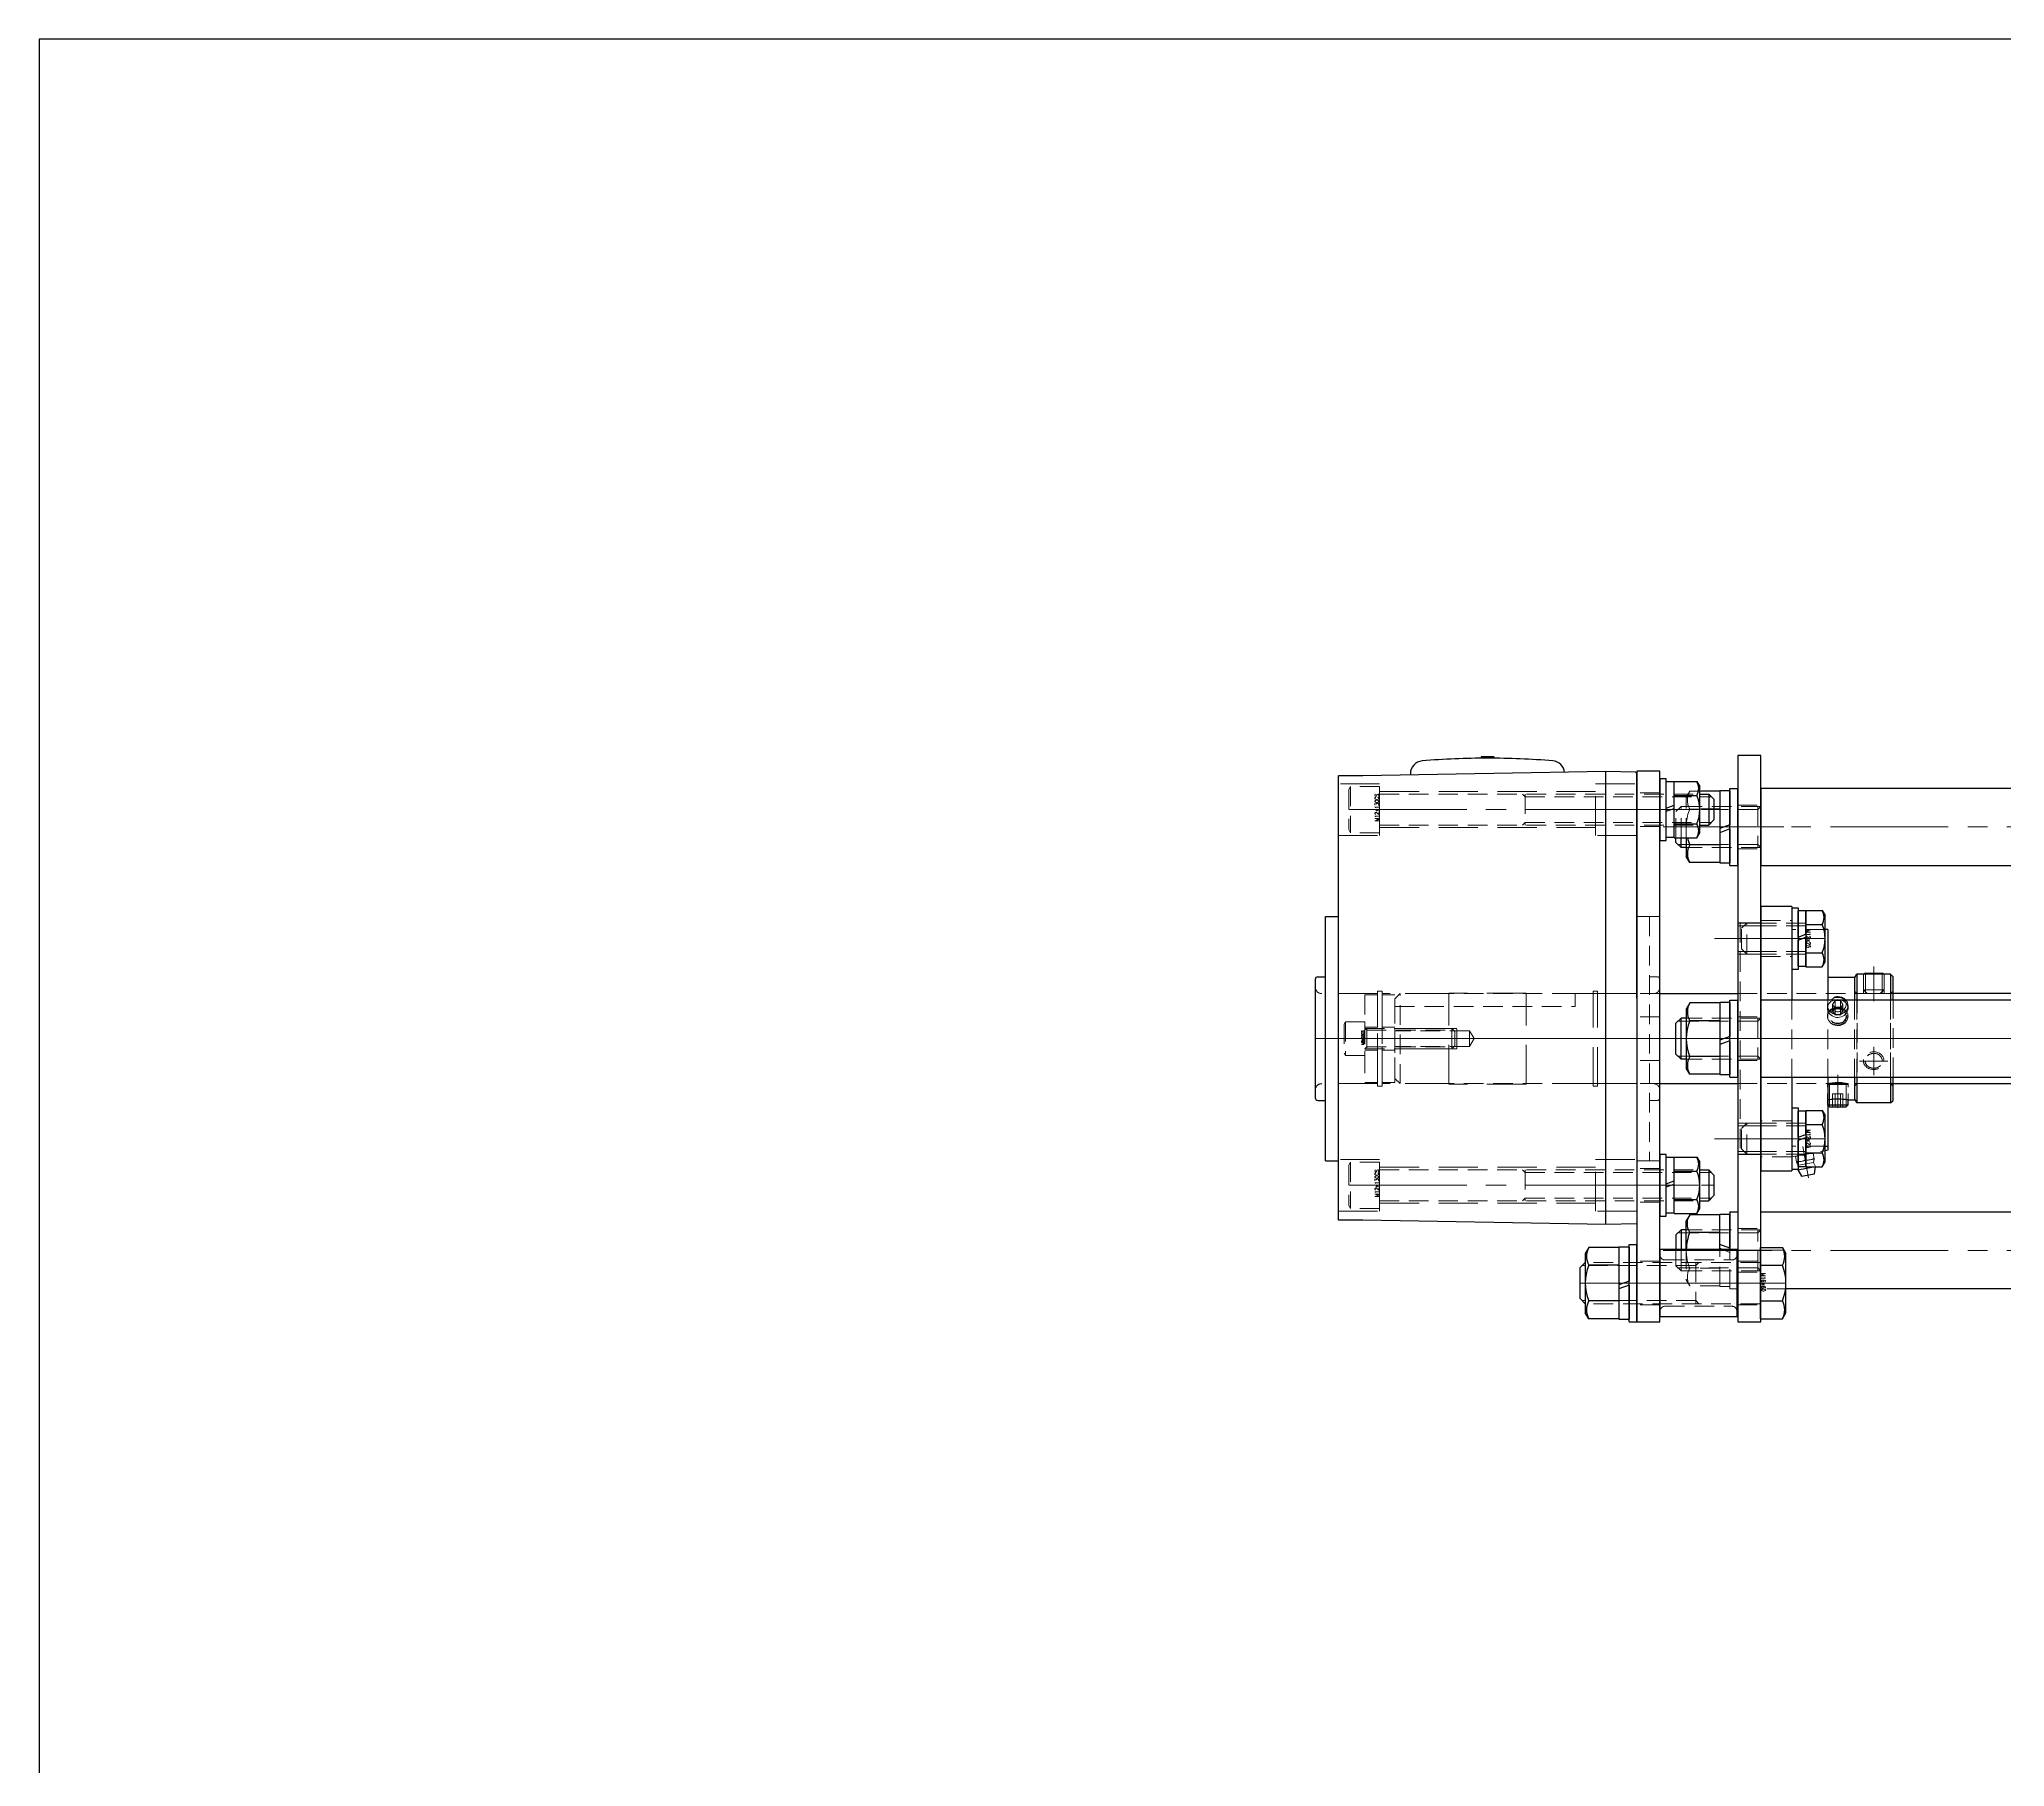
# Model space of a CAD drawing. Header units: millimetres. Extents: x 0 to 38884, y -3675 to 8056.
# Drawn here: x 24465 to 25230, y 7385 to 8056 of the extents above; entities that cross this region are included whole.
import ezdxf

# ---------------------------------------------------------------- set-up
doc = ezdxf.new("R2010")
doc.units = ezdxf.units.MM
doc.header["$LTSCALE"] = 2.4
for name, pattern in [('CENTER2', [28.575, 19.05, -3.175, 3.175, -3.175]), ('Dashed', [2, 1, -1]), ('HIDDEN', [9.525, 6.35, -3.175]), ('HIDDEN2', [4.7625, 3.175, -1.5875])]:
    doc.linetypes.add(name, pattern=pattern)
for name, color, linetype, lineweight in [('01_外形線', 7, 'Continuous', 25), ('02_細線', 5, 'Continuous', 13), ('03_かくれ線', 6, 'HIDDEN2', 13), ('04_中心線', 1, 'CENTER2', 9)]:
    doc.layers.add(name, color=color, linetype=linetype, lineweight=lineweight)
doc.styles.add('寸法用', font='simplex.shx', dxfattribs={"width": 0.8, "bigfont": '@extfont2.shx'})

# ---------------------------------------------------------------- blocks, each defined once
blk = doc.blocks.new('GM-SHYF-RH 0.4kW、1／160、＊＊V、60Hzc_1')
at = {"color": 0}
for p, q in [((0, 72.01), (12, 72.22)), ((0, -15.77), (0, 72.01)), ((12, 72.22), (12, -15.77)), ((12, 72.22), (106.5, 70.57)), ((106.5, 70.57), (116, 70.57)), ((116, 70.57), (116, -15.77)), ((121, 47.5), (116, 47.5)), ((121, 47.5), (121, -47.5)), ((124, 24), (121, 24)), ((125, -23), (125, 23)), ((0, -15.77), (0, -103.05)), ((12, -15.77), (12, -103.76)), ((116, -15.77), (116, -102.11)), ((124, -24), (121, -24)), ((121, -47.5), (116, -47.5)), ((0, -103.05), (0.5, -103.56)), ((0.5, -103.56), (12, -103.76)), ((12, -103.76), (106.5, -102.11)), ((88, -102.94), (88, -102.44)), ((106.5, -102.11), (116, -102.11)), ((55.5, -109.5), (55.5, -108.99)), ((55.5, -109.5), (60.5, -109.5)), ((60.5, -109.5), (60.5, -108.99))]:
    blk.add_line(p, q, dxfattribs=at)
for centre, radius, start, end in [((124, 23), 1, 0, 90), ((124, -23), 1, 270, 0), ((33, -102.94), 5, 186.2447, 265.13859), ((83, -102.94), 5, 274.86141, 0), ((58, 191), 300, 265.13859, 270), ((58, 191), 300, 270, 274.86141)]:
    blk.add_arc(centre, radius, start, end, dxfattribs=at)
at = {"layer": '03_かくれ線', "linetype": 'HIDDEN'}
for p, q in [((0, 67), (16, 67)), ((16, 67), (16, 47)), ((16, 64), (100, 64)), ((116, 67), (100, 67)), ((100, 67), (100, 47)), ((16, 47), (0, 47)), ((16, 50), (100, 50)), ((100, 47), (116, 47)), ((15.25, 17.5), (-6.5, 17.5)), ((17, 18.5), (15.25, 18.5)), ((15.25, 18.5), (15.25, -18.5)), ((17, 18.5), (17, -18.5)), ((17, 17.5), (43, 17.5)), ((43, 17.7), (73, 17.7)), ((43, 17.7), (43, -17.7)), ((73, 17.7), (73, -17.7)), ((73, 17.5), (99, 17.5)), ((99, 18.5), (100.75, 18.5)), ((99, 18.5), (99, -18.5)), ((100.75, 18.5), (100.75, -18.5)), ((100.75, 17.5), (122.5, 17.5)), ((15.25, -17.5), (-6.5, -17.5)), ((17, -18.5), (15.25, -18.5)), ((17, -17.5), (43, -17.5)), ((43, -17.7), (73, -17.7)), ((73, -17.5), (99, -17.5)), ((99, -18.5), (100.75, -18.5)), ((100.75, -17.5), (122.5, -17.5)), ((0, -79), (16, -79)), ((16, -79), (16, -99)), ((16, -82), (100, -82)), ((116, -79), (100, -79)), ((100, -79), (100, -99)), ((16, -99), (0, -99)), ((16, -96), (100, -96)), ((100, -99), (116, -99))]:
    blk.add_line(p, q, dxfattribs=at)
at = {"layer": '03_かくれ線'}
for p, q in [((-5, -47.5), (-5, 47.5)), ((-5, 47.5), (0, 47.5)), ((-9, -23), (-9, 23)), ((-8, 24), (-5, 24)), ((-8, -24), (-5, -24)), ((-5, -47.5), (0, -47.5))]:
    blk.add_line(p, q, dxfattribs=at)
for centre, start, end in [((-8, 23), 90, 180), ((-8, -23), 180, 270)]:
    blk.add_arc(centre, 1, start, end, dxfattribs=at)
at = {"layer": '03_かくれ線', "linetype": 'HIDDEN'}
for centre, start, end in [((-6.5, 20), 180, 270), ((122.5, 20), 270, 0), ((-6.5, -20), 90, 180), ((122.5, -20), 0, 90)]:
    blk.add_arc(centre, 2.5, start, end, dxfattribs=at)
at = {"layer": '04_中心線', "linetype": 'CENTER2'}
for p, q in [((-2.54, 57), (118.76, 57)), ((-2.54, -89), (118.76, -89))]:
    blk.add_line(p, q, dxfattribs=at)
at = {"layer": '04_中心線'}
blk.add_line((125, 0), (-9, 0), dxfattribs=at)

msp = doc.modelspace()

# ---------------------------------------------------------------- linework, layer by layer
for p, q in [((25095.4622, 7685.3315), (25125.7122, 7685.3315)), ((25248.3122, 7685.3315), (25186.1122, 7685.3315)), ((25095.4622, 7650.3311), (25125.7122, 7650.3311)), ((25186.1122, 7650.3311), (25248.3122, 7650.3311)), ((25134.7122, 7570.5502), (25134.7122, 7600.5502)), ((25134.7122, 7600.5502), (25284.7122, 7600.5502)), ((25284.7122, 7570.5502), (25144.7122, 7570.5502))]:
    msp.add_line(p, q)
for points in [[(25086.4622, 7771.8311), (25086.4622, 7557.8311), (25095.4622, 7557.8311), (25095.4622, 7771.8311)], [(25086.4622, 7771.8311), (25086.4622, 7557.8311), (25095.4622, 7557.8311), (25095.4622, 7771.8311)], [(25125.7122, 7777.8311), (25125.7122, 7557.8311), (25134.7122, 7557.8311), (25134.7122, 7777.8311)], [(25097.9612, 7768.8311), (25095.4612, 7768.8311), (25095.4612, 7744.8311), (25097.9612, 7744.8311)], [(25284.7122, 7765.095), (25134.7122, 7765.095), (25134.7122, 7735.095), (25284.7122, 7735.095)], [(25284.7122, 7682.8226), (25134.7122, 7682.8226), (25134.7122, 7652.8226), (25284.7122, 7652.8226)], [(25097.9622, 7622.8311), (25095.4622, 7622.8311), (25095.4622, 7598.8311), (25097.9622, 7598.8311)], [(25095.4622, 7559.8311), (25125.4622, 7559.8311), (25125.4622, 7585.8311), (25095.4622, 7585.8311)]]:
    msp.add_lwpolyline(points, close=True)
for points in [[(25101.7122, 7744.095), (25101.7122, 7745.853)], [(25103.7122, 7742.095), (25101.7122, 7744.095)], [(25103.7122, 7742.095), (25103.7122, 7745.853)], [(25105.7122, 7742.095), (25103.7122, 7742.095)], [(25103.7122, 7675.8226), (25101.7122, 7673.8226)], [(25101.7122, 7661.8226), (25101.7122, 7673.8226)], [(25105.7122, 7675.8226), (25103.7122, 7675.8226)], [(25103.7122, 7659.8226), (25103.7122, 7675.8226)], [(25103.7122, 7659.8226), (25101.7122, 7661.8226)], [(25105.7122, 7659.8226), (25103.7122, 7659.8226)], [(25103.7122, 7593.5502), (25101.7122, 7591.5502)], [(25101.7122, 7591.5502), (25101.7122, 7585.8226)], [(25103.7122, 7593.5502), (25103.7122, 7585.8226)], [(25105.7122, 7593.5502), (25103.7122, 7593.5502)]]:
    msp.add_lwpolyline(points)
at = {"layer": '01_外形線'}
for points in [[(25097.9612, 7757.4311), (25097.9612, 7767.5811)], [(25100.9612, 7767.5811), (25097.9612, 7767.5811)], [(25100.9612, 7767.8008), (25109.824, 7767.8008)], [(25100.9612, 7745.8615), (25100.9612, 7767.8008)], [(25100.9612, 7758.5231), (25100.9612, 7767.5811)], [(25109.824, 7767.8008), (25110.9612, 7765.8311)], [(25110.9612, 7747.8311), (25110.9612, 7765.8311)], [(25118.7122, 7763.96), (25111.4622, 7763.96)], [(25118.7122, 7764.1036), (25118.7122, 7749.4477)], [(25122.7122, 7764.1036), (25118.7122, 7764.1036)], [(25118.7122, 7763.96), (25118.7122, 7736.2472)], [(25122.7122, 7735.1036), (25122.7122, 7765.1036)], [(25122.7122, 7765.1036), (25125.7122, 7765.1036)], [(25122.7122, 7764.1036), (25122.7122, 7750.9036)], [(25125.7122, 7735.1036), (25125.7122, 7765.1036)], [(25097.9612, 7757.4311), (25100.9612, 7758.5231)], [(25097.9612, 7756.2311), (25100.9612, 7757.3231)], [(25097.9612, 7746.0811), (25097.9612, 7756.2311)], [(25100.9612, 7762.316), (25109.824, 7762.316)], [(25100.9612, 7746.0811), (25100.9612, 7757.3231)], [(25110.9612, 7762.8311), (25114.4618, 7762.8311)], [(25118.7122, 7757.0318), (25111.4622, 7757.0318)], [(25114.4618, 7762.8311), (25116.4618, 7760.8311)], [(25114.4618, 7762.8311), (25114.4618, 7750.8311)], [(25116.4618, 7760.8311), (25116.4618, 7752.8311)], [(25100.9612, 7751.3463), (25109.824, 7751.3463)], [(25110.9612, 7750.8311), (25114.4618, 7750.8311)], [(25114.4618, 7750.8311), (25116.4618, 7752.8311)], [(25122.7122, 7750.9036), (25118.7122, 7749.4477)], [(25122.7122, 7749.3036), (25118.7122, 7747.8477)], [(25122.7122, 7749.3036), (25122.7122, 7736.1036)], [(25097.9612, 7746.0811), (25100.9612, 7746.0811)], [(25100.9612, 7745.8615), (25109.824, 7745.8615)], [(25105.7122, 7745.8615), (25105.7122, 7738.6036)], [(25118.7122, 7743.1754), (25107.0727, 7743.1754)], [(25109.824, 7745.8615), (25110.9612, 7747.8311)], [(25118.7122, 7747.8477), (25118.7122, 7736.1036)], [(25107.0727, 7736.2472), (25105.7122, 7738.6036)], [(25118.7122, 7736.2472), (25107.0727, 7736.2472)], [(25118.7122, 7736.1036), (25122.7122, 7736.1036)], [(25122.7122, 7735.1036), (25125.7122, 7735.1036)], [(25146.7122, 7719.222), (25134.7122, 7719.222)], [(25134.7122, 7719.222), (25134.7122, 7682.8311)], [(25146.7122, 7719.222), (25146.7122, 7682.8311)], [(25146.7122, 7718.722), (25146.7122, 7694.722)], [(25146.7122, 7718.722), (25149.2122, 7718.722)], [(25149.2122, 7718.722), (25149.2122, 7694.722)], [(25149.2122, 7707.322), (25149.2122, 7717.472)], [(25152.2122, 7717.472), (25149.2122, 7717.472)], [(25152.2122, 7717.6917), (25158.575, 7717.6917)], [(25152.2122, 7717.6917), (25152.2122, 7695.7524)], [(25152.2122, 7708.4139), (25152.2122, 7717.472)], [(25152.2122, 7712.2068), (25158.575, 7712.2068)], [(25158.575, 7717.6917), (25159.7122, 7715.722)], [(25159.7122, 7697.722), (25159.7122, 7715.722)], [(25149.2122, 7707.322), (25152.2122, 7708.4139)], [(25149.2122, 7706.122), (25152.2122, 7707.2139)], [(25149.2122, 7695.972), (25149.2122, 7706.122)], [(25152.2122, 7695.972), (25152.2122, 7707.2139)], [(25160.7122, 7710.2311), (25159.7122, 7710.2311)], [(25160.7122, 7710.2311), (25160.7122, 7682.8311)], [(25149.2122, 7695.972), (25152.2122, 7695.972)], [(25152.2122, 7701.2372), (25158.575, 7701.2372)], [(25152.2122, 7695.7524), (25158.575, 7695.7524)], [(25158.575, 7695.7524), (25159.7122, 7697.722)], [(25149.2122, 7694.722), (25146.7122, 7694.722)], [(25171.1122, 7691.5561), (25160.7122, 7691.5561)], [(25171.1122, 7691.3311), (25171.9782, 7692.8311)], [(25171.1122, 7691.5561), (25171.1122, 7682.8311)], [(25171.1122, 7691.3311), (25171.1122, 7682.8311)], [(25185.1122, 7692.8311), (25171.9782, 7692.8311)], [(25171.9782, 7692.8311), (25171.9782, 7682.8311)], [(25175.379, 7693.3311), (25174.6122, 7692.8884)], [(25182.6122, 7692.8884), (25174.6122, 7692.8884)], [(25174.6122, 7692.8311), (25174.6122, 7692.8884)], [(25175.379, 7693.3311), (25181.8454, 7693.3311)], [(25182.6122, 7692.8884), (25181.8454, 7693.3311)], [(25182.6122, 7692.8311), (25182.6122, 7692.8884)], [(25185.1122, 7692.8311), (25186.1122, 7691.8311)], [(25185.1122, 7692.8311), (25185.1122, 7682.8311)], [(25186.1122, 7682.8311), (25186.1122, 7691.8311)], [(25107.0727, 7681.6875), (25105.7122, 7679.3311)], [(25118.7122, 7681.6875), (25107.0727, 7681.6875)], [(25118.7122, 7681.8311), (25118.7122, 7667.1753)], [(25122.7122, 7681.8311), (25118.7122, 7681.8311)], [(25118.7122, 7681.6875), (25118.7122, 7653.9747)], [(25122.7122, 7652.8311), (25122.7122, 7682.8311)], [(25122.7122, 7682.8311), (25125.7122, 7682.8311)], [(25122.7122, 7681.8311), (25122.7122, 7668.6311)], [(25125.7122, 7652.8311), (25125.7122, 7682.8311)], [(25105.7122, 7679.3311), (25105.7122, 7656.3311)], [(25118.7122, 7674.7593), (25107.0727, 7674.7593)], [(25122.7122, 7668.6311), (25118.7122, 7667.1753)], [(25122.7122, 7667.0311), (25118.7122, 7665.5753)], [(25118.7122, 7665.5753), (25118.7122, 7653.8311)], [(25122.7122, 7667.0311), (25122.7122, 7653.8311)], [(25118.7122, 7660.9029), (25107.0727, 7660.9029)], [(25107.0727, 7653.9747), (25105.7122, 7656.3311)], [(25118.7122, 7653.9747), (25107.0727, 7653.9747)], [(25118.7122, 7653.8311), (25122.7122, 7653.8311)], [(25122.7122, 7652.8311), (25125.7122, 7652.8311)], [(25134.7122, 7652.8311), (25134.7122, 7616.4403)], [(25146.7122, 7652.8311), (25146.7122, 7616.4403)], [(25160.7122, 7652.8311), (25160.7122, 7624.4311)], [(25171.1122, 7652.8311), (25171.1122, 7644.1061)], [(25171.1122, 7652.8311), (25171.1122, 7644.3311)], [(25171.9782, 7652.8311), (25171.9782, 7642.8311)], [(25185.1122, 7652.8311), (25185.1122, 7642.8311)], [(25186.1122, 7643.8311), (25186.1122, 7652.8311)], [(25160.6997, 7644.1207), (25160.8179, 7644.14), (25161.0757, 7644.1799), (25161.4392, 7644.2315), (25161.8845, 7644.2872), (25162.4203, 7644.3433), (25163.0068, 7644.3907), (25163.6578, 7644.4263), (25164.1279, 7644.4408), (25164.6122, 7644.4458)], [(25160.7122, 7642.0981), (25168.6122, 7642.0981)], [(25160.7122, 7641.9981), (25161.3792, 7641.3311)], [(25164.6122, 7644.4458), (25165.2689, 7644.4366), (25165.9255, 7644.4089), (25166.5268, 7644.3675), (25167.0906, 7644.3148), (25167.5748, 7644.2589), (25167.9881, 7644.2034), (25168.2977, 7644.1571), (25168.5095, 7644.1232), (25168.6047, 7644.1074), (25168.6122, 7644.1061)], [(25167.8452, 7641.3311), (25168.6122, 7642.0981)], [(25168.5988, 7644.1061), (25171.1122, 7644.1061)], [(25168.6122, 7642.0981), (25168.6122, 7644.1084)], [(25171.1122, 7644.3311), (25171.9782, 7642.8311)], [(25185.1122, 7642.8311), (25171.9782, 7642.8311)], [(25185.1122, 7642.8311), (25186.1122, 7643.8311)], [(25146.7122, 7640.9403), (25146.7122, 7616.9403)], [(25146.7122, 7640.9403), (25149.2122, 7640.9403)], [(25149.2122, 7640.9403), (25149.2122, 7616.9403)], [(25149.2122, 7629.5403), (25149.2122, 7639.6903)], [(25152.2122, 7639.6903), (25149.2122, 7639.6903)], [(25152.2122, 7639.9099), (25158.575, 7639.9099)], [(25152.2122, 7639.9099), (25152.2122, 7617.9706)], [(25152.2122, 7630.6322), (25152.2122, 7639.6903)], [(25152.2122, 7634.4251), (25158.575, 7634.4251)], [(25158.575, 7639.9099), (25159.7122, 7637.9403)], [(25159.7122, 7619.9403), (25159.7122, 7637.9403)], [(25161.3792, 7641.3311), (25167.8452, 7641.3311)], [(25149.2122, 7629.5403), (25152.2122, 7630.6322)], [(25149.2122, 7628.3403), (25152.2122, 7629.4322)], [(25149.2122, 7618.1903), (25149.2122, 7628.3403)], [(25152.2122, 7618.1903), (25152.2122, 7629.4322)], [(25097.9622, 7611.4311), (25097.9622, 7621.5811)], [(25100.9622, 7621.5811), (25097.9622, 7621.5811)], [(25100.9622, 7621.8008), (25109.825, 7621.8008)], [(25100.9622, 7599.8615), (25100.9622, 7621.8008)], [(25100.9622, 7612.5231), (25100.9622, 7621.5811)], [(25109.825, 7621.8008), (25110.9622, 7619.8311)], [(25110.9622, 7601.8311), (25110.9622, 7619.8311)], [(25152.2122, 7623.4554), (25158.575, 7623.4554)], [(25158.575, 7617.9706), (25159.7122, 7619.9403)], [(25159.7122, 7626.0997), (25160.7122, 7626.0997)], [(25160.7122, 7624.4311), (25159.7122, 7624.2548)], [(25097.9622, 7611.4311), (25100.9622, 7612.5231)], [(25097.9622, 7610.2311), (25100.9622, 7611.3231)], [(25100.9622, 7616.316), (25109.825, 7616.316)], [(25100.9622, 7600.0811), (25100.9622, 7611.3231)], [(25110.9622, 7616.8311), (25114.4628, 7616.8311)], [(25114.4628, 7616.8311), (25116.4628, 7614.8311)], [(25114.4628, 7616.8311), (25114.4628, 7604.8311)], [(25116.4628, 7614.8311), (25116.4628, 7606.8311)], [(25134.7122, 7616.4403), (25146.7122, 7616.4403)], [(25149.2122, 7616.9403), (25146.7122, 7616.9403)], [(25149.1425, 7616.9078), (25155.1701, 7617.9706)], [(25149.1425, 7616.9078), (25150.4976, 7614.4051)], [(25149.2122, 7618.1903), (25152.2122, 7618.1903)], [(25150.4976, 7614.4051), (25155.5399, 7615.2942)], [(25152.2122, 7617.9706), (25158.575, 7617.9706)], [(25155.5399, 7615.2942), (25155.9368, 7617.9706)], [(25097.9622, 7600.0811), (25097.9622, 7610.2311)], [(25100.9622, 7605.3463), (25109.825, 7605.3463)], [(25110.9622, 7604.8311), (25114.4628, 7604.8311)], [(25114.4628, 7604.8311), (25116.4628, 7606.8311)], [(25097.9622, 7600.0811), (25100.9622, 7600.0811)], [(25100.9622, 7599.8615), (25109.825, 7599.8615)], [(25107.0727, 7599.4151), (25105.7122, 7597.0587)], [(25105.7122, 7585.8311), (25105.7122, 7597.0587)], [(25118.7122, 7599.4151), (25107.0727, 7599.4151)], [(25109.825, 7599.8615), (25110.9622, 7601.8311)], [(25118.7122, 7585.8311), (25118.7122, 7599.5587)], [(25118.7122, 7599.5587), (25122.7122, 7599.5587)], [(25122.7122, 7600.5587), (25122.7122, 7585.8311)], [(25122.7122, 7600.5587), (25125.7122, 7600.5587)], [(25122.7122, 7586.3587), (25122.7122, 7599.5587)], [(25125.7122, 7600.5587), (25125.7122, 7585.8311)], [(25118.7122, 7592.4869), (25107.0727, 7592.4869)], [(25066.4622, 7580.8311), (25064.4622, 7578.8311)], [(25067.8227, 7586.6875), (25066.4622, 7584.3311)], [(25066.4622, 7584.3311), (25066.4622, 7561.3311)], [(25079.4622, 7586.6875), (25067.8227, 7586.6875)], [(25079.4622, 7586.8311), (25079.4622, 7572.1753)], [(25083.4622, 7586.8311), (25079.4622, 7586.8311)], [(25079.4622, 7586.6875), (25079.4622, 7558.9747)], [(25083.4622, 7557.8311), (25083.4622, 7587.8311)], [(25083.4622, 7587.8311), (25086.4622, 7587.8311)], [(25083.4622, 7586.8311), (25083.4622, 7573.6311)], [(25086.4622, 7557.8311), (25086.4622, 7587.8311)], [(25122.7122, 7586.3587), (25118.7122, 7587.8146)], [(25119.7658, 7585.8311), (25118.7122, 7586.2146)], [(25134.4622, 7586.6875), (25143.1017, 7586.6875)], [(25134.4622, 7586.6875), (25134.4622, 7558.9747)], [(25143.1017, 7586.6875), (25144.4622, 7584.3311)], [(25144.4622, 7561.3311), (25144.4622, 7584.3311)], [(25064.4622, 7566.8311), (25064.4622, 7578.8311)], [(25079.4622, 7579.7593), (25067.8227, 7579.7593)], [(25083.4622, 7573.6311), (25079.4622, 7572.1753)], [(25134.4622, 7579.7593), (25143.1017, 7579.7593)], [(25066.4622, 7564.8311), (25064.4622, 7566.8311)], [(25079.4622, 7565.9029), (25067.8227, 7565.9029)], [(25083.4622, 7572.0311), (25079.4622, 7570.5753)], [(25079.4622, 7570.5753), (25079.4622, 7558.8311)], [(25083.4622, 7572.0311), (25083.4622, 7558.8311)], [(25134.4622, 7565.9029), (25143.1017, 7565.9029)], [(25067.8227, 7558.9747), (25066.4622, 7561.3311)], [(25079.4622, 7558.9747), (25067.8227, 7558.9747)], [(25079.4622, 7558.8311), (25083.4622, 7558.8311)], [(25083.4622, 7557.8311), (25086.4622, 7557.8311)], [(25134.4622, 7558.9747), (25143.1017, 7558.9747)], [(25143.1017, 7558.9747), (25144.4622, 7561.3311)]]:
    msp.add_lwpolyline(points, dxfattribs=at)
for points in [[(25109.824, 7762.316, 0.26794908), (25109.824, 7767.8008)], [(25109.824, 7751.3463, 0.20733158), (25109.824, 7762.316)], [(25109.824, 7745.8615, 0.26794908), (25109.824, 7751.3463)], [(25107.0727, 7743.1754, 0.26794907), (25107.0727, 7736.2472)], [(25158.575, 7712.2068, 0.26794908), (25158.575, 7717.6917)], [(25158.575, 7701.2372, 0.20733158), (25158.575, 7712.2068)], [(25158.575, 7695.7524, 0.26794908), (25158.575, 7701.2372)], [(25107.0727, 7681.6875, 0.26794907), (25107.0727, 7674.7593)], [(25107.0727, 7674.7593, 0.19636667), (25107.0727, 7660.9029)], [(25107.0727, 7660.9029, 0.26794907), (25107.0727, 7653.9747)], [(25158.575, 7634.4251, 0.26794908), (25158.575, 7639.9099)], [(25158.575, 7623.4554, 0.20733158), (25158.575, 7634.4251)], [(25109.825, 7616.316, 0.26794908), (25109.825, 7621.8008)], [(25158.575, 7617.9706, 0.26794908), (25158.575, 7623.4554)], [(25109.825, 7605.3463, 0.20733158), (25109.825, 7616.316)], [(25109.825, 7599.8615, 0.26794908), (25109.825, 7605.3463)], [(25107.0727, 7592.4869, -0.26794907), (25107.0727, 7599.4151)], [(25067.8227, 7586.6875, 0.26794907), (25067.8227, 7579.7593)], [(25143.1017, 7579.7593, 0.26794907), (25143.1017, 7586.6875)], [(25067.8227, 7579.7593, 0.19636667), (25067.8227, 7565.9029)], [(25143.1017, 7565.9029, 0.19636666), (25143.1017, 7579.7593)], [(25067.8227, 7565.9029, 0.26794907), (25067.8227, 7558.9747)], [(25143.1017, 7558.9747, 0.26794907), (25143.1017, 7565.9029)]]:
    msp.add_lwpolyline(points, format="xyb", dxfattribs=at)
for centre, start, end in [((25124.0334, 7750.1036), 193.3876588, 202.219251), ((25124.0334, 7585.5587), 157.780749, 179.1481466)]:
    msp.add_arc(centre, 18.3212, start, end, dxfattribs=at)
at = {"layer": '02_細線'}
for points in [[(25110.9612, 7761.8311), (25115.4618, 7761.8311)], [(25110.9612, 7751.8311), (25115.4618, 7751.8311)], [(25105.7122, 7743.295), (25102.5122, 7743.295)], [(25175.379, 7692.8311), (25175.379, 7693.3311)], [(25181.8454, 7692.8311), (25181.8454, 7693.3311)], [(25105.7122, 7674.6226), (25102.5122, 7674.6226)], [(25105.7122, 7661.0226), (25102.5122, 7661.0226)], [(25161.3792, 7641.3311), (25161.3792, 7644.223)], [(25167.8452, 7641.3311), (25167.8452, 7644.223)], [(25110.9622, 7615.8311), (25115.4628, 7615.8311)], [(25110.9622, 7605.8311), (25115.4628, 7605.8311)], [(25105.7122, 7592.3502), (25102.5122, 7592.3502)], [(25066.4622, 7579.6311), (25065.2622, 7579.6311)], [(25066.4622, 7566.0311), (25065.2622, 7566.0311)]]:
    msp.add_lwpolyline(points, dxfattribs=at)
at = {"layer": '03_かくれ線'}
for p, q in [((25107.0727, 7763.96), (25111.4622, 7763.96)), ((25095.4622, 7763.3311), (25086.4622, 7763.3311)), ((25095.4622, 7763.3311), (25086.4622, 7763.3311)), ((25103.7122, 7745.853), (25103.7122, 7758.095)), ((25105.7122, 7745.8615), (25105.7122, 7761.6036)), ((25111.4622, 7757.0318), (25107.0727, 7757.0318)), ((25125.7122, 7758.6036), (25134.7122, 7758.6036)), ((25095.4622, 7750.3311), (25086.4622, 7750.3311)), ((25095.4622, 7750.3311), (25086.4622, 7750.3311)), ((25101.7122, 7745.853), (25101.7122, 7756.095)), ((25125.7122, 7741.6036), (25134.7122, 7741.6036)), ((25095.4622, 7715.3311), (25086.4622, 7715.3311)), ((25095.4622, 7715.3311), (25086.4622, 7715.3311)), ((25125.7122, 7712.8226), (25134.7122, 7712.8226)), ((25125.7122, 7712.722), (25134.7122, 7712.722)), ((25125.7122, 7711.722), (25134.7122, 7711.722)), ((25159.7122, 7710.2311), (25146.7122, 7710.2311)), ((25125.7122, 7701.722), (25134.7122, 7701.722)), ((25125.7122, 7700.722), (25134.7122, 7700.722)), ((24994.464, 7685.3311), (24992.464, 7683.3311)), ((24992.464, 7683.3311), (24992.464, 7652.3311)), ((24992.464, 7680.3311), (25062.464, 7680.3311)), ((25095.4622, 7685.3315), (24994.464, 7685.3315)), ((24994.464, 7650.3311), (24994.464, 7685.3311)), ((25062.464, 7685.3311), (25062.464, 7680.3311)), ((25125.7122, 7685.3315), (25186.1122, 7685.3315)), ((25134.7122, 7682.8311), (25134.7122, 7652.8311)), ((25146.7122, 7682.8311), (25146.7122, 7652.8311)), ((24980.7118, 7672.3311), (24985.7118, 7672.3311)), ((24987.464, 7672.3311), (24992.464, 7672.3311)), ((25095.4622, 7676.3311), (25086.4622, 7676.3311)), ((25095.4622, 7676.3311), (25086.4622, 7676.3311)), ((25125.7122, 7676.3311), (25134.7122, 7676.3311)), ((25016.464, 7671.8311), (24992.464, 7671.8311)), ((25021.464, 7670.8311), (24992.464, 7670.8311)), ((25021.464, 7664.8311), (24992.464, 7664.8311)), ((25016.464, 7663.8311), (25016.464, 7671.8311)), ((25021.464, 7664.8311), (25021.464, 7670.8311)), ((25021.464, 7670.8311), (25023.1958, 7667.8311)), ((25023.1958, 7667.8311), (25021.464, 7664.8311)), ((24980.7118, 7663.3311), (24985.7118, 7663.3311)), ((24987.464, 7663.3311), (24992.464, 7663.3311)), ((25016.464, 7663.8311), (24992.464, 7663.8311)), ((25095.4622, 7659.3311), (25086.4622, 7659.3311)), ((25095.4622, 7659.3311), (25086.4622, 7659.3311)), ((25125.7122, 7659.3311), (25134.7122, 7659.3311)), ((24992.464, 7652.3311), (24994.464, 7650.3311)), ((25095.4622, 7650.3311), (24994.464, 7650.3311)), ((25125.7122, 7650.3311), (25186.1122, 7650.3311)), ((25125.7122, 7634.9403), (25134.7122, 7634.9403)), ((25125.7122, 7633.9403), (25134.7122, 7633.9403)), ((25095.4622, 7620.3311), (25086.4622, 7620.3311)), ((25095.4622, 7620.3311), (25086.4622, 7620.3311)), ((25125.7122, 7623.9403), (25134.7122, 7623.9403)), ((25125.7122, 7622.9403), (25134.7122, 7622.9403)), ((25125.7122, 7622.8397), (25134.7122, 7622.8397)), ((25159.7122, 7626.0997), (25146.7122, 7626.0997)), ((25146.7122, 7621.9403), (25159.7122, 7624.2548)), ((25095.4622, 7617.3311), (25086.4622, 7617.3311)), ((25095.4622, 7617.3311), (25086.4622, 7617.3311)), ((25155.1701, 7617.9706), (25155.9573, 7618.1094)), ((25155.9573, 7618.1094), (25155.9368, 7617.9706)), ((25095.4622, 7604.3311), (25086.4622, 7604.3311)), ((25095.4622, 7604.3311), (25086.4622, 7604.3311)), ((25125.7122, 7594.0587), (25134.7122, 7594.0587)), ((25095.4622, 7581.3311), (25086.4622, 7581.3311)), ((25095.4622, 7581.3311), (25086.4622, 7581.3311)), ((25097.4622, 7581.8311), (25123.4622, 7581.8311)), ((25125.7122, 7581.3311), (25134.7122, 7581.3311)), ((25125.7122, 7577.0587), (25134.7122, 7577.0587)), ((25095.4622, 7564.3311), (25086.4622, 7564.3311)), ((25095.4622, 7564.3311), (25086.4622, 7564.3311)), ((25097.4622, 7563.8311), (25123.4622, 7563.8311)), ((25125.7122, 7564.3311), (25134.7122, 7564.3311))]:
    msp.add_line(p, q, dxfattribs=at)
for points in [[(24975.1618, 7765.8311), (24974.4618, 7764.6187)], [(24974.4618, 7764.6187), (24974.4618, 7749.0436)], [(24975.1618, 7765.8311), (24975.1618, 7747.8311)], [(24986.4618, 7765.8311), (24975.1618, 7765.8311)], [(24986.4618, 7765.8311), (24986.4618, 7747.8311)], [(25107.0727, 7763.96), (25105.7122, 7761.6036)], [(24986.4618, 7762.8311), (25110.9612, 7762.8311)], [(25043.0436, 7761.8311), (25042.0436, 7762.8311)], [(25043.0436, 7762.8311), (25043.0436, 7750.8311)], [(25043.0436, 7761.8311), (25110.9612, 7761.8311)], [(25103.7122, 7758.095), (25101.7122, 7756.095)], [(25105.7122, 7756.895), (25102.5122, 7756.895)], [(25105.7122, 7758.095), (25103.7122, 7758.095)], [(25134.7122, 7758.095), (25105.7122, 7758.095)], [(25133.5122, 7756.895), (25105.7122, 7756.895)], [(25133.5122, 7758.095), (25133.5122, 7742.095)], [(25133.5122, 7756.895), (25134.7122, 7758.095)], [(24975.1618, 7747.8311), (24974.4618, 7749.0436)], [(24986.4618, 7750.8311), (25110.9612, 7750.8311)], [(25043.0436, 7751.8311), (25042.0436, 7750.8311)], [(25043.0436, 7751.8311), (25110.9612, 7751.8311)], [(24986.4618, 7747.8311), (24975.1618, 7747.8311)], [(25133.5122, 7743.295), (25105.7122, 7743.295)], [(25134.7122, 7742.095), (25105.7122, 7742.095)], [(25133.5122, 7743.295), (25134.7122, 7742.095)], [(25126.7122, 7712.8311), (25126.7122, 7622.8311)], [(25134.7122, 7712.8311), (25126.7122, 7712.8311)], [(25129.2122, 7712.722), (25127.2122, 7710.722)], [(25127.2122, 7702.722), (25127.2122, 7710.722)], [(25152.2122, 7711.722), (25128.2122, 7711.722)], [(25152.2122, 7712.722), (25129.2122, 7712.722)], [(25129.2122, 7700.722), (25129.2122, 7712.722)], [(25134.7122, 7713.722), (25146.7122, 7713.722)], [(25129.2122, 7700.722), (25127.2122, 7702.722)], [(25152.2122, 7701.722), (25128.2122, 7701.722)], [(25152.2122, 7700.722), (25129.2122, 7700.722)], [(25134.7122, 7699.722), (25146.7122, 7699.722)], [(25174.6122, 7685.3311), (25174.6122, 7692.8311)], [(25175.379, 7685.3311), (25175.379, 7692.8311)], [(25181.8454, 7685.3311), (25181.8454, 7692.8311)], [(25182.6122, 7692.8311), (25182.6122, 7685.3311)], [(25168.6122, 7679.6934), (25168.5884, 7680.0692), (25168.4609, 7680.6237), (25168.2281, 7681.1441), (25167.8935, 7681.6189), (25167.4688, 7682.0356), (25166.9577, 7682.3882), (25166.38, 7682.6646), (25165.7501, 7682.8583), (25165.0872, 7682.9658), (25164.4186, 7682.984), (25163.7555, 7682.9154), (25163.1211, 7682.7617), (25162.5281, 7682.5269), (25161.9886, 7682.2116), (25161.5221, 7681.8251), (25161.1388, 7681.3694), (25160.8538, 7680.8595), (25160.6776, 7680.3099), (25160.6125, 7679.7336), (25160.6122, 7679.6939)], [(25160.6122, 7680.6976), (25160.6122, 7679.6933)], [(25160.7075, 7677.322), (25160.8786, 7677.7938), (25161.1625, 7678.2758), (25161.5452, 7678.7097), (25162.0115, 7679.0802), (25162.5618, 7679.385), (25163.1716, 7679.6116), (25163.8207, 7679.754), (25164.4933, 7679.8123), (25165.1533, 7679.7858), (25165.798, 7679.6785), (25166.4065, 7679.4924), (25166.966, 7679.2313), (25167.4716, 7678.8906), (25167.8978, 7678.4822), (25168.2361, 7678.0057), (25168.4709, 7677.4777), (25168.5765, 7677.0375), (25168.6122, 7676.5811)], [(25160.7122, 7682.8311), (25160.7122, 7652.8311)], [(25162.5915, 7681.0811), (25163.6018, 7682.5967)], [(25162.5915, 7678.5811), (25162.5915, 7681.0811)], [(25163.6018, 7679.5656), (25162.5915, 7681.0811)], [(25162.5915, 7678.5811), (25163.6018, 7680.0967)], [(25163.6018, 7682.5967), (25165.6226, 7682.5967)], [(25163.6018, 7680.0967), (25163.6018, 7682.5967)], [(25163.6018, 7680.0967), (25165.6226, 7680.0967)], [(25165.6226, 7682.5967), (25166.6329, 7681.0811)], [(25165.6226, 7680.0967), (25165.6226, 7682.5967)], [(25166.6329, 7681.0811), (25165.6226, 7679.5656)], [(25165.6226, 7680.0967), (25166.6329, 7678.5811)], [(25166.6329, 7678.5811), (25166.6329, 7681.0811)], [(25168.6122, 7679.6925), (25168.6122, 7680.6976)], [(25172.1122, 7685.3311), (25171.1122, 7686.3311)], [(25171.1122, 7682.8311), (25171.1122, 7652.8311)], [(25171.1122, 7682.8311), (25171.1122, 7652.8311)], [(25171.9782, 7682.8311), (25171.9782, 7652.8311)], [(25172.1122, 7685.3311), (25172.1122, 7650.3311)], [(25185.1122, 7685.3311), (25172.1122, 7685.3311)], [(25182.6122, 7686.8311), (25174.6122, 7686.8311)], [(25176.1122, 7685.3311), (25174.6122, 7686.8311)], [(25181.1122, 7685.3311), (25182.6122, 7686.8311)], [(25185.1122, 7685.3311), (25186.1122, 7686.3311)], [(25185.1122, 7685.3311), (25185.1122, 7650.3311)], [(25185.1122, 7682.8311), (25185.1122, 7652.8311)], [(25186.1122, 7652.8311), (25186.1122, 7682.8311)], [(24973.2118, 7674.3311), (24972.7118, 7673.4651)], [(24972.7118, 7673.4651), (24972.7118, 7662.1972)], [(24973.2118, 7674.3311), (24973.2118, 7661.3311)], [(24980.7118, 7674.3311), (24973.2118, 7674.3311)], [(24980.7118, 7674.3311), (24980.7118, 7661.3311)], [(25134.7122, 7675.8226), (25105.7122, 7675.8226)], [(25133.5122, 7674.6226), (25105.7122, 7674.6226)], [(25133.5122, 7675.8226), (25133.5122, 7659.8226)], [(25133.5122, 7674.6226), (25134.7122, 7675.8226)], [(25160.6122, 7679.6939), (25160.6608, 7679.1536), (25160.8179, 7678.5801), (25161.0803, 7678.0309), (25161.4392, 7677.5216), (25161.8917, 7677.0637), (25162.4203, 7676.6773), (25163.016, 7676.3751), (25163.6578, 7676.1695), (25164.1315, 7676.0874), (25164.6122, 7676.0597)], [(25160.6122, 7676.5811), (25160.6328, 7676.929), (25160.6939, 7677.2686), (25160.7075, 7677.322)], [(25160.698, 7675.8577), (25160.6463, 7676.1258), (25160.6122, 7676.5811)], [(25168.6122, 7676.5811), (25168.5566, 7676.0016), (25168.3934, 7675.4268), (25168.1263, 7674.8748), (25167.7646, 7674.3618), (25167.3093, 7673.8978), (25166.7786, 7673.506), (25166.1781, 7673.1983), (25165.5315, 7672.9905), (25164.8683, 7672.894), (25164.1977, 7672.9066), (25163.5524, 7673.0261), (25162.9365, 7673.2451), (25162.3624, 7673.5596), (25161.8498, 7673.9554), (25161.4033, 7674.4317), (25161.0471, 7674.9632), (25160.7922, 7675.5347), (25160.698, 7675.8577)], [(25163.6018, 7677.0656), (25162.5915, 7678.5811)], [(25163.6018, 7679.5656), (25165.6226, 7679.5656)], [(25163.6018, 7677.0656), (25163.6018, 7679.5656)], [(25165.6226, 7677.0656), (25163.6018, 7677.0656)], [(25164.6122, 7676.0597), (25165.2783, 7676.1133), (25165.9255, 7676.2702), (25166.5349, 7676.526), (25167.0906, 7676.8703), (25167.5809, 7677.2965), (25167.9881, 7677.7869), (25168.3011, 7678.33), (25168.5095, 7678.905), (25168.6048, 7679.4888), (25168.6122, 7679.6934)], [(25165.6226, 7677.0656), (25165.6226, 7679.5656)], [(25166.6329, 7678.5811), (25165.6226, 7677.0656)], [(24980.7118, 7671.8311), (25014.5118, 7671.8311)], [(24981.4618, 7671.0811), (24980.7118, 7671.8311)], [(24981.4618, 7664.5811), (24980.7118, 7663.8311)], [(24981.4618, 7671.8311), (24981.4618, 7663.8311)], [(24981.4618, 7671.0811), (25015.2618, 7671.0811)], [(24981.4618, 7664.5811), (25015.2618, 7664.5811)], [(25014.5118, 7671.8311), (25014.5118, 7663.8311)], [(25014.5118, 7671.8311), (25015.7118, 7670.6311)], [(25014.5118, 7663.8311), (25015.7118, 7665.0311)], [(25015.7118, 7670.6311), (25015.7118, 7665.0311)], [(24973.2118, 7661.3311), (24972.7118, 7662.1972)], [(24980.7118, 7661.3311), (24973.2118, 7661.3311)], [(24980.7118, 7663.8311), (25014.5118, 7663.8311)], [(25133.5122, 7661.0226), (25105.7122, 7661.0226)], [(25134.7122, 7659.8226), (25105.7122, 7659.8226)], [(25133.5122, 7661.0226), (25134.7122, 7659.8226)], [(25168.6122, 7650.3311), (25168.5586, 7650.3433), (25168.3934, 7650.3799), (25168.131, 7650.4348), (25167.7646, 7650.5052), (25167.3164, 7650.5811), (25166.7786, 7650.6572), (25166.1876, 7650.7217), (25165.5315, 7650.7696), (25164.8784, 7650.7923), (25164.1977, 7650.7894), (25163.5612, 7650.762), (25162.9365, 7650.7122), (25162.3697, 7650.6475), (25161.8498, 7650.5719), (25161.4087, 7650.4959), (25161.0471, 7650.4254), (25160.7949, 7650.372), (25160.6463, 7650.3389), (25160.6122, 7650.3311)], [(25160.6122, 7650.3311), (25160.9957, 7649.9476)], [(25161.3792, 7650.3311), (25160.9957, 7649.9476)], [(25168.2287, 7649.9476), (25160.9957, 7649.9476)], [(25161.3792, 7644.2225), (25161.3792, 7650.3311)], [(25168.2287, 7649.9476), (25167.8452, 7650.3311)], [(25167.8452, 7644.2225), (25167.8452, 7650.3311)], [(25168.2287, 7649.9476), (25168.6122, 7650.3311)], [(25172.1122, 7650.3311), (25171.1122, 7649.3311)], [(25185.1122, 7650.3311), (25172.1122, 7650.3311)], [(25185.1122, 7650.3311), (25186.1122, 7649.3311)], [(25160.6122, 7644.1061), (25160.6997, 7644.1207)], [(25160.6122, 7644.1061), (25160.6122, 7642.0981)], [(25160.6122, 7642.0981), (25160.7122, 7641.9981)], [(25160.6122, 7642.0981), (25160.7122, 7642.0981)], [(25162.5915, 7646.3311), (25162.5915, 7641.3311)], [(25166.6329, 7646.3311), (25162.5915, 7646.3311)], [(25163.6018, 7646.3311), (25163.6018, 7641.3311)], [(25164.852, 7644.4445), (25164.4994, 7644.4455)], [(25165.6226, 7646.3311), (25165.6226, 7641.3311)], [(25166.6329, 7646.3311), (25166.6329, 7641.3311)], [(25129.2122, 7634.9403), (25127.2122, 7632.9403)], [(25152.2122, 7633.9403), (25128.2122, 7633.9403)], [(25152.2122, 7634.9403), (25129.2122, 7634.9403)], [(25129.2122, 7622.9403), (25129.2122, 7634.9403)], [(25146.7122, 7635.9403), (25134.7122, 7635.9403)], [(25127.2122, 7624.9403), (25127.2122, 7632.9403)], [(24975.1628, 7619.8311), (24974.4628, 7618.6187)], [(24974.4628, 7618.6187), (24974.4628, 7603.0436)], [(24975.1628, 7619.8311), (24975.1628, 7601.8311)], [(24986.4628, 7619.8311), (24975.1628, 7619.8311)], [(24986.4628, 7619.8311), (24986.4628, 7601.8311)], [(25126.7122, 7622.8311), (25134.7122, 7622.8311)], [(25129.2122, 7622.9403), (25127.2122, 7624.9403)], [(25152.2122, 7623.9403), (25128.2122, 7623.9403)], [(25152.2122, 7622.9403), (25129.2122, 7622.9403)], [(25146.7122, 7621.9403), (25134.7122, 7621.9403)], [(25148.5891, 7619.8159), (25148.1654, 7622.2188)], [(25149.8888, 7622.5227), (25149.7667, 7622.4994), (25149.3695, 7622.3996), (25148.9811, 7622.2665), (25148.2197, 7621.9109)], [(25148.5348, 7620.1237), (25148.9764, 7620.0714), (25149.4185, 7620.0492), (25149.8677, 7620.0637), (25150.3125, 7620.1198)], [(25148.5891, 7619.8159), (25155.4827, 7621.0314)], [(25148.5891, 7619.8159), (25149.331, 7618.718)], [(25149.331, 7618.718), (25149.1425, 7616.9078)], [(25149.331, 7618.718), (25155.161, 7619.746)], [(25151.6665, 7622.5187), (25151.2249, 7622.571), (25150.7827, 7622.5932), (25150.3336, 7622.5787), (25149.8888, 7622.5227)], [(25150.3125, 7620.1198), (25150.4345, 7620.143), (25150.8317, 7620.2429), (25151.2202, 7620.3759), (25151.9816, 7620.7315)], [(25153.3356, 7623.1305), (25153.2136, 7623.1072), (25152.8164, 7623.0073), (25152.4279, 7622.8743), (25151.6665, 7622.5187)], [(25151.6665, 7622.5187), (25151.9816, 7620.7315)], [(25151.9816, 7620.7315), (25152.4232, 7620.6792), (25152.8654, 7620.657), (25153.3145, 7620.6715), (25153.7593, 7620.7275)], [(25155.1133, 7623.1265), (25154.6717, 7623.1788), (25154.2296, 7623.201), (25153.7804, 7623.1865), (25153.3356, 7623.1305)], [(25153.7593, 7620.7275), (25153.8814, 7620.7508), (25154.2786, 7620.8506), (25154.667, 7620.9837), (25155.4284, 7621.3393)], [(25155.059, 7623.4343), (25155.4827, 7621.0314)], [(25155.161, 7619.746), (25155.4827, 7621.0314)], [(25155.9573, 7618.1094), (25155.161, 7619.746)], [(24986.4628, 7616.8311), (25110.9622, 7616.8311)], [(25043.0446, 7615.8311), (25042.0446, 7616.8311)], [(25043.0446, 7616.8311), (25043.0446, 7604.8311)], [(25043.0446, 7615.8311), (25110.9622, 7615.8311)], [(24986.4628, 7604.8311), (25110.9622, 7604.8311)], [(25043.0446, 7605.8311), (25042.0446, 7604.8311)], [(25043.0446, 7605.8311), (25110.9622, 7605.8311)], [(24975.1628, 7601.8311), (24974.4628, 7603.0436)], [(24986.4628, 7601.8311), (24975.1628, 7601.8311)], [(25134.7122, 7593.5502), (25105.7122, 7593.5502)], [(25133.5122, 7592.3502), (25105.7122, 7592.3502)], [(25133.5122, 7577.5502), (25133.5122, 7593.5502)], [(25133.5122, 7592.3502), (25134.7122, 7593.5502)], [(25134.4622, 7580.8311), (25066.4622, 7580.8311)], [(25066.4622, 7564.8311), (25066.4622, 7580.8311)], [(25101.7122, 7579.5502), (25101.7122, 7585.8226)], [(25103.7122, 7577.5502), (25103.7122, 7585.8226)], [(25105.7122, 7585.8311), (25105.7122, 7574.0587)], [(25109.4622, 7580.8311), (25109.4622, 7564.8311)], [(25109.4622, 7579.6311), (25110.6622, 7580.8311)], [(25118.7122, 7571.5587), (25118.7122, 7585.8311)], [(25122.7122, 7584.7587), (25119.7658, 7585.8311)], [(25122.7122, 7570.5587), (25122.7122, 7585.8311)], [(25125.7122, 7585.8311), (25125.7122, 7570.5587)], [(25109.4622, 7579.6311), (25066.4622, 7579.6311)], [(25103.7122, 7577.5502), (25101.7122, 7579.5502)], [(25105.7122, 7578.7502), (25102.5122, 7578.7502)], [(25105.7122, 7577.5502), (25103.7122, 7577.5502)], [(25133.5122, 7578.7502), (25105.7122, 7578.7502)], [(25134.7122, 7577.5502), (25105.7122, 7577.5502)], [(25107.0727, 7571.7023), (25105.7122, 7574.0587)], [(25118.7122, 7578.6305), (25107.0727, 7578.6305)], [(25133.5122, 7578.7502), (25134.7122, 7577.5502)], [(25109.4622, 7566.0311), (25066.4622, 7566.0311)], [(25118.7122, 7571.7023), (25107.0727, 7571.7023)], [(25109.4622, 7566.0311), (25110.6622, 7564.8311)], [(25122.7122, 7571.5587), (25118.7122, 7571.5587)], [(25122.7122, 7570.5587), (25125.7122, 7570.5587)], [(25144.7122, 7570.5502), (25134.7122, 7570.5502)], [(25134.4622, 7564.8311), (25066.4622, 7564.8311)]]:
    msp.add_lwpolyline(points, dxfattribs=at)
for points in [[(25107.0727, 7763.96, 0.26794907), (25107.0727, 7757.0318)], [(25107.0727, 7571.7023, -0.26794907), (25107.0727, 7578.6305)]]:
    msp.add_lwpolyline(points, format="xyb", dxfattribs=at)
for points in [[(24980.7118, 7650.8311), (24985.7118, 7650.8311), (24985.7118, 7684.8311), (24980.7118, 7684.8311)], [(24987.464, 7650.8311), (24992.464, 7650.8311), (24992.464, 7684.8311), (24987.464, 7684.8311)]]:
    msp.add_lwpolyline(points, close=True, dxfattribs=at)
at = {"layer": '03_かくれ線', "linetype": 'Dashed'}
for points in [[(25160.6122, 7644.1061), (25160.6122, 7650.3311)], [(25168.6122, 7644.1061), (25168.6122, 7650.3311)]]:
    msp.add_lwpolyline(points, dxfattribs=at)
at = {"layer": '03_かくれ線'}
for centre, radius, start, end in [((25124.0334, 7750.1036), 18.3212, 157.780749, 193.3876588), ((25097.4622, 7583.8311), 2, 180, 270), ((25124.0334, 7585.5587), 18.3212, 179.1481466, 202.219251), ((25123.4622, 7583.8311), 2, 270, 0), ((25097.4622, 7561.8311), 2, 90, 180), ((25123.4622, 7561.8311), 2, 0, 90)]:
    msp.add_arc(centre, radius, start, end, dxfattribs=at)
for centre, major_axis, ratio, start_param, end_param in [((25164.6122, 7680.6976), (-4, 0), 0.8660254, 6.05911002, 6.28318531), ((25164.6122, 7680.6976), (-4, 0), 0.8660254, 0, 1.57079633), ((25164.6122, 7680.6976), (-4, 0), 0.8660254, 3.14159265, 6.05911002), ((25164.6122, 7680.6976), (-4, 0), 0.8660254, 1.57079633, 3.14159265), ((25178.6122, 7659.0811), (4, 0), 0.92393478, 0, 3.14159265), ((25178.6122, 7659.0811), (4, 0), 0.80811603, 3.14159265, 6.28318531), ((25178.6122, 7659.0811), (-3.3235, 0), 0.91393998, 3.14159265, 6.28318531), ((25178.6122, 7659.0811), (3.3235, 0), 0.81811083, 3.14159265, 6.28318531)]:
    msp.add_ellipse(centre, major_axis=major_axis, ratio=ratio, start_param=start_param, end_param=end_param, dxfattribs=at)
for centre, major_axis in [((25164.6122, 7676.5811), (-4, 0)), ((25164.6122, 7676.7729), (3.6165, 0)), ((25164.6122, 7681.0811), (3.233, 0)), ((25164.6122, 7676.5811), (3.233, 0))]:
    msp.add_ellipse(centre, major_axis=major_axis, ratio=0.8660254, dxfattribs=at)
at = {"layer": '04_中心線'}
for p, q in [((25104.4622, 7756.8311), (25077.4622, 7756.8311)), ((25104.4622, 7756.8311), (25077.4622, 7756.8311)), ((25344.7122, 7750.095), (25096.7122, 7750.095)), ((25143.7122, 7750.1036), (25116.7122, 7750.1036)), ((25143.7122, 7706.7305), (25116.7122, 7706.7305)), ((24978.2118, 7667.8311), (24988.2118, 7667.8311)), ((24984.964, 7667.8311), (24994.964, 7667.8311)), ((25389.9058, 7667.8311), (24987.464, 7667.8311)), ((25104.4622, 7667.8311), (25077.4622, 7667.8311)), ((25104.4622, 7667.8311), (25077.4622, 7667.8311)), ((25344.7122, 7667.8226), (25096.7122, 7667.8226)), ((25143.7122, 7667.8311), (25116.7122, 7667.8311)), ((25143.7122, 7628.9318), (25116.7122, 7628.9318)), ((25104.4622, 7610.8311), (25077.4622, 7610.8311)), ((25104.4622, 7610.8311), (25077.4622, 7610.8311)), ((25344.7122, 7585.5502), (25096.7122, 7585.5502)), ((25143.7122, 7585.5587), (25116.7122, 7585.5587)), ((25104.4622, 7572.8311), (25077.4622, 7572.8311)), ((25104.4622, 7572.8311), (25077.4622, 7572.8311)), ((25090.4622, 7572.8311), (25130.4622, 7572.8311)), ((25143.7122, 7572.8311), (25116.7122, 7572.8311))]:
    msp.add_line(p, q, dxfattribs=at)
for points in [[(24974.4618, 7756.8311), (25116.4618, 7756.8311)], [(25110.9612, 7756.8311), (25095.4612, 7756.8311)], [(25105.7122, 7750.1036), (25118.7122, 7750.1036)], [(25118.7122, 7750.1036), (25122.7122, 7750.1036)], [(25122.7122, 7750.1036), (25125.7122, 7750.1036)], [(25159.7122, 7706.722), (25127.2122, 7706.722)], [(25147.3122, 7706.722), (25134.1122, 7706.722)], [(25149.2122, 7706.722), (25146.7122, 7706.722)], [(25178.6122, 7695.8311), (25178.6122, 7682.3311)], [(24972.7118, 7667.8311), (25015.7118, 7667.8311)], [(25105.7122, 7667.8311), (25118.7122, 7667.8311)], [(25118.7122, 7667.8311), (25122.7122, 7667.8311)], [(25122.7122, 7667.8311), (25125.7122, 7667.8311)], [(25124.4922, 7667.8311), (25173.3322, 7667.8311)], [(25168.1122, 7667.8311), (25189.1122, 7667.8311)], [(25178.6122, 7664.5811), (25178.6122, 7653.5811)], [(25173.1122, 7659.0811), (25184.1122, 7659.0811)], [(25164.6122, 7640.8811), (25164.6122, 7653.7924)], [(25159.7122, 7628.9403), (25127.2122, 7628.9403)], [(25147.3122, 7628.9403), (25134.1122, 7628.9403)], [(25149.2122, 7628.9403), (25146.7122, 7628.9403)], [(25151.0634, 7625.9388), (25153.2093, 7613.7692)], [(24974.4628, 7610.8311), (25116.4628, 7610.8311)], [(25110.9622, 7610.8311), (25095.4622, 7610.8311)], [(25105.7122, 7585.5587), (25118.7122, 7585.5587)], [(25118.7122, 7585.5587), (25122.7122, 7585.5587)], [(25122.7122, 7585.5587), (25125.7122, 7585.5587)], [(25144.4622, 7572.8311), (25064.4622, 7572.8311)], [(25066.4622, 7572.8311), (25079.4622, 7572.8311)], [(25079.4622, 7572.8311), (25083.4622, 7572.8311)], [(25083.4622, 7572.8311), (25086.4622, 7572.8311)]]:
    msp.add_lwpolyline(points, dxfattribs=at)
at = {"layer": 'Defpoints', "transparency": 33554508}
msp.add_lwpolyline([(24465.3738, 6385.6112), (28588.711, 6385.6112), (28588.711, 8056.1931), (24465.3738, 8056.1931)], close=True, dxfattribs=at)

# ---------------------------------------------------------------- block references
at = {"color": 4, "rotation": 180}
msp.add_blockref('GM-SHYF-RH 0.4kW、1／160、＊＊V、60Hzc_1', (25086.4622, 7667.8311), dxfattribs=at)

# ---------------------------------------------------------------- texts
at = {"layer": '03_かくれ線', "style": '寸法用', "width": 0.8}
for s, height, rotation, p in [('M12×130CS', 1.5, 90, (24986.1618, 7752.2847)), ('M12×25', 1.5, 270, (25152.5122, 7710.2872)), ('M8×35CS', 1, 90, (24980.4361, 7665.4287)), ('M12×25', 1.5, 270, (25152.5122, 7632.5055)), ('M12×130CS', 1.5, 90, (24986.1628, 7606.2847)), ('M16×60', 1.5, 270, (25134.9622, 7576.7443))]:
    msp.add_text(s, height=height, rotation=rotation, dxfattribs=at).set_placement(p)

doc.saveas('drawing.dxf')
